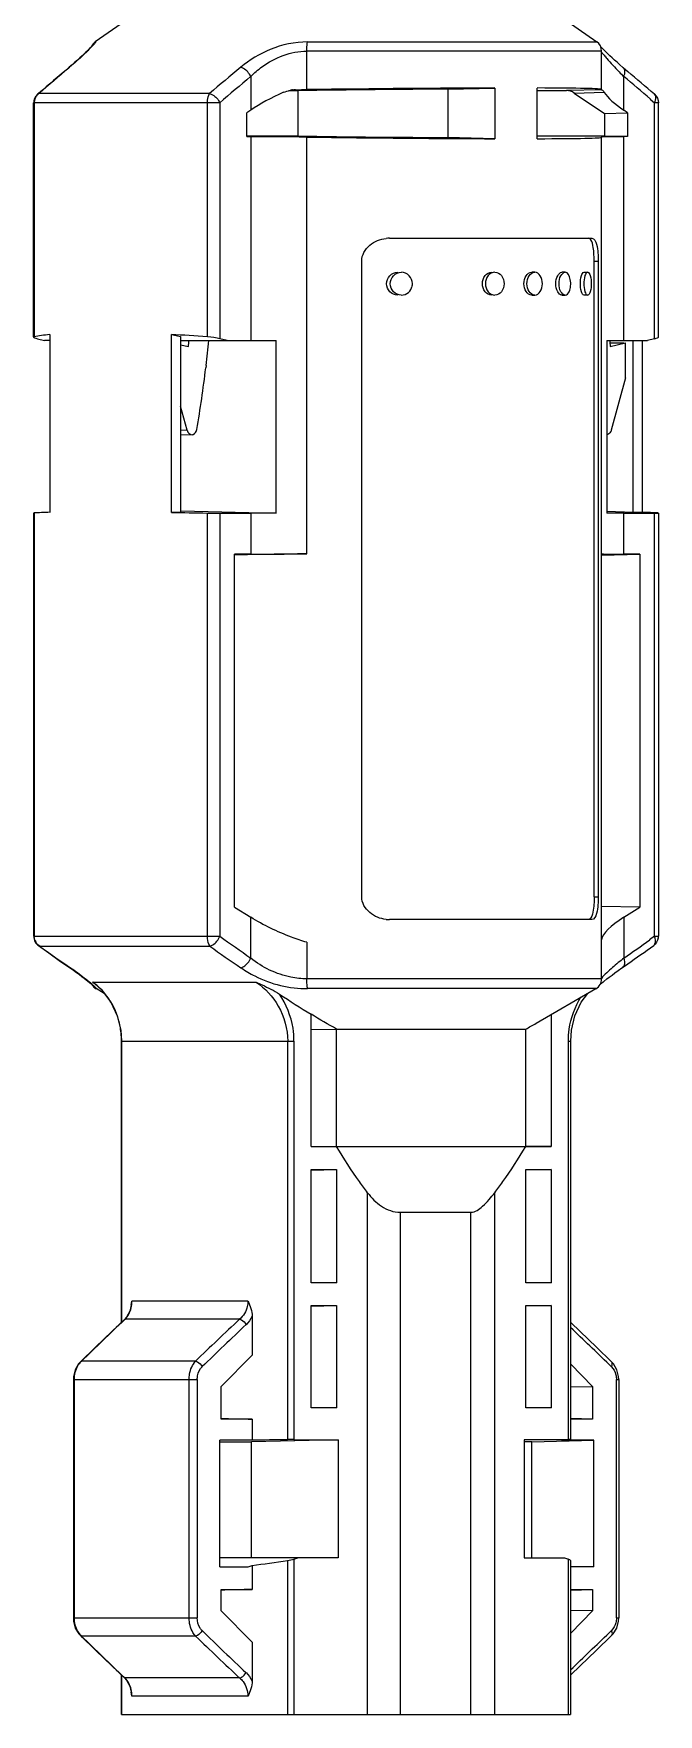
# Model space of a CAD drawing. Header units: millimetres. Extents: x 10297564 to 11610295, y -9287743 to -8409454.
# Drawn here: x 10536814 to 10537366, y -9104720 to -9103235 of the extents above; entities that cross this region are included whole.
import ezdxf

# ---------------------------------------------------------------- set-up
doc = ezdxf.new("R2010")
doc.units = ezdxf.units.MM
doc.header["$LTSCALE"] = 100
doc.layers.add('-0', color=7, linetype='Continuous')

# ---------------------------------------------------------------- blocks, each defined once
blk = doc.blocks.new('인버터 외형도')
at = {"layer": '-0', "linetype": 'Continuous'}
for p, q in [((126071.2, 33751.1), (126128.2, 33711.2)), ((125813.1, 33723.2), (125796, 33711.2)), ((125794.3, 33708.9), (125793.6, 33708.2)), ((125796, 33711.2), (125796.2, 33711.2)), ((126131.4, 33705.1), (125936.1, 33705.1)), ((125936.1, 33679.6), (125936.1, 33705.1)), ((125936.6, 33711.2), (126128.2, 33711.2)), ((126131.4, 33679.7), (126131.4, 33705.1)), ((126134.4, 33704.3), (126132.5, 33706.3)), ((125778.7, 33694.4), (125778.3, 33694)), ((125778.3, 33694), (125779, 33694.4)), ((125778.4, 33693.9), (125779, 33694.4)), ((126145.9, 33694), (126148.8, 33691.5)), ((125899, 33688.3), (125899, 33665.9)), ((126146.1, 33665.9), (126146.1, 33688.3)), ((125878.5, 33670.8), (125755.2, 33670.8)), ((125755.2, 33515.7), (125755.2, 33670.8)), ((125755.6, 33670.8), (125755.6, 33515.7)), ((125758.5, 33677.1), (125757.8, 33676.5)), ((125757.8, 33676.5), (125758.7, 33677)), ((125871.7, 33677), (125758.7, 33677)), ((125870.3, 33515.7), (125870.3, 33670.8)), ((125878.5, 33670.8), (125878.5, 33514.5)), ((125924.1, 33678.9), (125930.1, 33678.9)), ((125928.5, 33679.5), (125928.9, 33679.5)), ((125928.5, 33679.5), (125928.9, 33679.5)), ((125930.1, 33678.9), (125930.1, 33648.8)), ((126029.6, 33679.8), (126060.7, 33680.6)), ((126029.6, 33679.8), (126029.6, 33647.8)), ((126060.7, 33680.6), (126060.7, 33647)), ((126088.7, 33647), (126088.7, 33680.6)), ((126088.7, 33678.9), (126108.2, 33678.9)), ((126131.4, 33679.5), (126108.2, 33678.9)), ((126113.2, 33677.3), (126133.1, 33677.8)), ((126113.2, 33677.3), (126133.2, 33663.8)), ((126131.2, 33679.6), (126131.1, 33679.5)), ((126131.4, 33679.7), (126131.2, 33679.6)), ((126163.6, 33673.3), (126166.5, 33670.8)), ((126169, 33670.8), (126166.5, 33670.8)), ((126166.5, 33514.5), (126166.5, 33670.8)), ((126169, 33515.4), (126169, 33670.8)), ((125899, 33665.9), (125896.4, 33664.2)), ((125896.4, 33648.4), (125896.4, 33664.2)), ((126133.2, 33663.8), (126148.6, 33664.2)), ((126133.2, 33663.8), (126133.2, 33648.8)), ((126148.6, 33664.2), (126146.1, 33665.9)), ((126148.6, 33664.2), (126148.6, 33648.4)), ((125930.1, 33648.8), (125896.4, 33648.8)), ((125896.4, 33648.4), (125899, 33648.4)), ((125899, 33648.4), (125899, 33513.3)), ((126133.2, 33648.8), (126088.7, 33648.8)), ((126148.6, 33648.4), (126133.2, 33648.8)), ((126148.6, 33648.4), (126146.1, 33648.4)), ((126146.1, 33513.3), (126146.1, 33648.4)), ((125936.1, 33372), (125936.1, 33648.1)), ((126060.7, 33647), (126029.6, 33647.8)), ((126131.2, 33648.1), (126131.4, 33648)), ((126131.2, 33648.1), (126131.2, 33648.1)), ((126131.4, 33090.3), (126131.4, 33648)), ((125990.8, 33581.1), (126125, 33581.1)), ((125972.5, 33144.6), (125972.5, 33566)), ((126126.5, 33566), (126129.1, 33566)), ((126126.5, 33144.6), (126126.5, 33566)), ((126129.1, 33566), (126129.1, 33144.6)), ((126087.2, 33558.5), (126085.1, 33558.5)), ((126107.2, 33558.5), (126105.1, 33558.5)), ((126119.9, 33558.5), (126122.2, 33558.5)), ((126085.1, 33543.4), (126087.2, 33543.4)), ((126105.1, 33543.4), (126107.2, 33543.4)), ((126122.2, 33543.4), (126119.9, 33543.4)), ((125755.6, 33515.7), (125755.2, 33515.4)), ((125766, 33517.3), (125766, 33399.4)), ((125846.5, 33517.3), (125852.5, 33515.9)), ((125846.5, 33399.4), (125846.5, 33517.3)), ((125852.5, 33515.9), (125852.5, 33399.4)), ((125757.7, 33514.5), (125762.5, 33513.3)), ((125766, 33513.3), (125762.5, 33513.3)), ((125852.5, 33513.3), (125915.8, 33513.3)), ((125852.5, 33510.5), (125857.7, 33509.3)), ((125883.3, 33513.3), (125878.5, 33514.5)), ((125915.8, 33398.8), (125915.8, 33513.3)), ((126134.8, 33513.3), (126161.8, 33513.3)), ((126134.8, 33513.3), (126134.8, 33398.8)), ((126136.7, 33511.7), (126146.1, 33511.7)), ((126137, 33509.3), (126147.2, 33511.7)), ((126147.2, 33488.5), (126147.2, 33511.7)), ((126152.2, 33399.4), (126152.2, 33513.3)), ((126158.3, 33513.3), (126158.3, 33399.4)), ((126166.5, 33514.5), (126161.8, 33513.3)), ((125869.4, 33496.7), (125869.2, 33495.2)), ((126147.2, 33488.5), (126137.8, 33453.9)), ((125856.9, 33453.9), (125852.5, 33469.9)), ((125856.9, 33453.9), (125852.5, 33453.7)), ((125860.1, 33450.9), (125852.5, 33450.5)), ((125755.6, 33399), (125755.2, 33398.9)), ((125755.2, 33398.9), (125755.2, 33118.5)), ((125755.6, 33399), (125755.6, 33118.5)), ((125852.5, 33399.4), (125846.5, 33399.4)), ((125852.6, 33400.4), (125915.8, 33398.8)), ((125870.3, 33118.5), (125870.3, 33399)), ((125878.5, 33398.9), (125899, 33398.9)), ((125878.5, 33398.9), (125878.5, 33118.5)), ((125899, 33398.9), (125899, 33371.7)), ((126152.2, 33399.4), (126134.8, 33399.9)), ((126146.1, 33398.9), (126166.5, 33398.9)), ((126146.1, 33371.7), (126146.1, 33398.9)), ((126158.3, 33399.4), (126152.2, 33399.4)), ((126166.5, 33118.5), (126166.5, 33398.9)), ((126169, 33398.9), (126168.6, 33399)), ((126169, 33398.9), (126169, 33118.5)), ((125899, 33371.7), (125888.3, 33371.7)), ((125888.3, 33137.8), (125888.3, 33371.7)), ((126131.4, 33371), (126156.7, 33371.7)), ((126156.7, 33371.7), (126146.1, 33371.7)), ((126156.7, 33371.7), (126156.7, 33137.8)), ((125888.3, 33137.8), (125899, 33131.1)), ((126126.5, 33144.6), (126129.1, 33144.6)), ((126156.7, 33137.8), (126131.4, 33138.2)), ((126146.1, 33131.1), (126156.7, 33137.8)), ((125899, 33104.1), (125899, 33131.1)), ((126125, 33129.6), (125990.8, 33129.6)), ((126146.1, 33131.1), (126146.1, 33104.1)), ((125755.2, 33118.5), (125878.5, 33118.5)), ((125936.1, 33114.5), (125936.1, 33090.3)), ((126166.5, 33118.5), (126163.2, 33116.2)), ((126166.5, 33118.5), (126169, 33118.5)), ((125758.4, 33112.4), (125759.2, 33112)), ((125759.2, 33112), (125871.9, 33112)), ((125779.5, 33097.6), (125778.9, 33098)), ((125778.9, 33097.9), (125779.5, 33097.6)), ((125778.9, 33097.9), (125779.5, 33097.5)), ((125779.5, 33097.5), (125781.6, 33096)), ((126145.3, 33097.9), (126148.7, 33100.3)), ((125793.8, 33086.6), (125794, 33086.4)), ((125794, 33086.4), (125794.6, 33085.8)), ((125794.3, 33088.1), (125902.5, 33088.1)), ((125795.7, 33087), (125794.3, 33088.1)), ((125794.6, 33085.8), (125794.7, 33085.8)), ((125795.8, 33087), (125800.1, 33083)), ((125796.8, 33083.8), (125796.6, 33083.8)), ((125801.9, 33080.7), (125796.6, 33083.8)), ((126131.4, 33090.3), (125936.1, 33090.3)), ((126127.6, 33083.8), (125936.7, 33083.8)), ((126088.1, 33060.9), (126127.6, 33083.8)), ((126117.9, 33074.9), (126122.3, 33080.7)), ((126132.8, 33088.6), (126134.9, 33090.3)), ((125939.1, 32979.1), (125939.1, 33066.8)), ((126097.9, 33066.8), (126097.9, 32979.1)), ((125813.4, 33049), (125927.6, 33049)), ((125813.4, 32862.6), (125813.4, 33049)), ((125813.4, 33049), (125813.4, 32862.7)), ((125923.5, 32784.9), (125923.5, 33049)), ((125927.6, 33049), (125927.6, 32784.9)), ((125939.1, 33056.7), (125955.9, 33057)), ((125955.9, 33057), (126081.1, 33057)), ((125955.9, 32979.1), (125955.9, 33057)), ((126081.1, 32979.1), (126081.1, 33057)), ((126109.4, 33049), (126110.9, 33049)), ((126109.4, 32784.9), (126109.4, 33049)), ((126110.9, 32784.9), (126110.9, 33049)), ((125939.1, 32979.5), (125955.9, 32979.1)), ((125939.1, 32979.1), (126097.9, 32979.1)), ((126097.9, 32979.1), (126081.1, 32979.5)), ((125939.1, 32963.6), (125955.9, 32964)), ((125939.1, 32964), (125955.9, 32964)), ((125939.1, 32888.8), (125939.1, 32964)), ((125955.9, 32964), (125955.9, 32888.8)), ((126097.9, 32964), (126081.1, 32963.6)), ((126081.1, 32964), (126097.9, 32964)), ((126081.1, 32888.8), (126081.1, 32964)), ((126097.9, 32964), (126097.9, 32888.8)), ((125976.4, 32602.9), (125976.4, 32948.6)), ((126060.6, 32602.9), (126060.6, 32948.6)), ((125998, 32935.6), (126044.8, 32935.6)), ((125998, 32935.6), (125998, 32602.9)), ((126044.8, 32602.9), (126044.8, 32935.6)), ((125939.1, 32889.2), (125955.9, 32888.8)), ((125955.9, 32888.8), (125939.1, 32888.8)), ((126081.1, 32889.2), (126097.9, 32888.8)), ((126097.9, 32888.8), (126081.1, 32888.8)), ((125819.9, 32874), (125820.3, 32876.7)), ((125897.1, 32876.7), (125820.3, 32876.7)), ((125939.1, 32873.3), (125955.9, 32873.8)), ((125939.1, 32873.8), (125955.9, 32873.8)), ((125939.1, 32806), (125939.1, 32873.8)), ((125955.9, 32873.8), (125955.9, 32806)), ((126097.9, 32873.8), (126081.1, 32873.3)), ((126081.1, 32873.8), (126097.9, 32873.8)), ((126081.1, 32806), (126081.1, 32873.8)), ((126097.9, 32873.8), (126097.9, 32806)), ((125816.7, 32866.1), (125815.2, 32864.4)), ((125815.2, 32864.4), (125815.8, 32864.7)), ((125815.3, 32864.3), (125815.8, 32864.7)), ((125891.6, 32864.7), (125815.8, 32864.7)), ((125899.9, 32866.7), (125899.9, 32841)), ((125786.2, 32836.5), (125785, 32835.2)), ((125796.2, 32846.3), (125786.2, 32836.5)), ((125786.2, 32836.5), (125786.9, 32836.9)), ((125862.4, 32836.9), (125786.9, 32836.9)), ((125899.9, 32841), (125879.4, 32820.2)), ((126139.3, 32835.2), (126138, 32836.5)), ((126141.5, 32831.3), (126139.3, 32835.2)), ((125781.6, 32826.8), (125781.5, 32824.9)), ((125781.5, 32824.9), (125863.6, 32824.9)), ((125781.5, 32824.9), (125781.5, 32666.8)), ((125782, 32824.9), (125782, 32666.8)), ((125858.2, 32666.8), (125858.2, 32824.9)), ((125863.6, 32824.9), (125863.6, 32666.8)), ((126125.4, 32820.2), (126110.9, 32835)), ((126136.4, 32834.8), (126137.9, 32833.3)), ((126141.2, 32824.9), (126142.7, 32824.9)), ((126141.2, 32666.8), (126141.2, 32824.9)), ((126142.6, 32826.8), (126141.5, 32831.3)), ((126142.7, 32824.9), (126142.6, 32826.8)), ((126142.7, 32824.9), (126142.7, 32666.8)), ((125879.4, 32798.5), (125879.4, 32820.2)), ((126110.9, 32820), (126125.4, 32820.2)), ((126125.4, 32820.2), (126125.4, 32798.5)), ((125939.1, 32806.5), (125955.9, 32806)), ((125955.9, 32806), (125939.1, 32806)), ((126081.1, 32806.5), (126097.9, 32806)), ((126097.9, 32806), (126081.1, 32806)), ((125899.9, 32798.5), (125879.4, 32798.5)), ((125899.9, 32798.5), (125899.9, 32784.5)), ((126125.4, 32798.5), (126110.9, 32798.9)), ((126125.4, 32798.5), (126110.9, 32798.5)), ((125899.9, 32784.5), (125878.6, 32784.5)), ((125878.6, 32700.7), (125878.6, 32784.5)), ((125878.6, 32783.5), (125899.5, 32783.5)), ((125957, 32784.9), (125899.5, 32783.5)), ((125899.5, 32706.7), (125899.5, 32783.5)), ((125927.6, 32784.9), (125957, 32784.9)), ((125957, 32784.9), (125957, 32706.7)), ((126109.4, 32784.9), (126080, 32784.9)), ((126080, 32784.9), (126080, 32706.7)), ((126085.1, 32783.5), (126080, 32783.5)), ((126085.1, 32783.5), (126126.2, 32784.5)), ((126085.1, 32706.7), (126085.1, 32783.5)), ((126126.2, 32784.5), (126104.9, 32784.5)), ((126110.8, 32784.9), (126110.8, 32784.9)), ((126126.2, 32700.7), (126126.2, 32784.5)), ((125957, 32706.7), (125878.6, 32706.7)), ((125897.3, 32700.7), (125899.9, 32701.6)), ((125899.9, 32701.6), (125899.9, 32685.6)), ((125923.5, 32602.9), (125923.5, 32704.8)), ((125927.6, 32705.8), (125930.2, 32706.7)), ((125927.6, 32705.8), (125927.6, 32602.9)), ((126080, 32706.7), (126106.9, 32706.7)), ((126106.9, 32706.7), (126109.4, 32705.8)), ((126109.4, 32602.9), (126109.4, 32705.8)), ((126110.9, 32602.9), (126110.9, 32704.9)), ((125878.6, 32700.7), (125897.3, 32700.7)), ((126126.2, 32700.7), (126110.9, 32700.7)), ((125879.4, 32685.6), (125899.9, 32685.6)), ((125879.4, 32671.5), (125879.4, 32685.6)), ((126110.9, 32685.3), (126125.4, 32685.6)), ((126110.9, 32685.6), (126125.4, 32685.6)), ((126125.4, 32685.6), (126125.4, 32671.5)), ((125879.4, 32671.5), (125899.9, 32650.7)), ((126125.4, 32671.5), (126110.9, 32671.7)), ((126110.9, 32656.7), (126125.4, 32671.5)), ((125781.5, 32666.8), (125863.6, 32666.8)), ((125781.5, 32666.8), (125781.7, 32664.6)), ((126137.9, 32658.4), (126136.4, 32656.9)), ((126139.1, 32656.3), (126141.4, 32660.1)), ((126141.2, 32666.8), (126142.7, 32666.8)), ((126141.4, 32660.1), (126142.5, 32664.6)), ((126142.5, 32664.6), (126142.7, 32666.8)), ((125785.1, 32656.3), (125786.2, 32655.2)), ((125786.9, 32654.8), (125786.2, 32655.2)), ((125862.4, 32654.8), (125786.9, 32654.8)), ((125899.9, 32650.7), (125899.9, 32625)), ((126138, 32655.2), (126139.1, 32656.3)), ((125807.1, 32635), (125815.2, 32627.3)), ((125813.4, 32602.9), (125813.4, 32629.1)), ((125813.4, 32629), (125813.4, 32602.9)), ((125815.2, 32627.3), (125815.8, 32627)), ((125815.2, 32627.3), (125816.8, 32625.5)), ((125815.8, 32627), (125815.3, 32627.4)), ((125891.6, 32627), (125815.8, 32627)), ((125820.3, 32614.9), (125819.9, 32617.7)), ((125897.1, 32614.9), (125820.3, 32614.9)), ((125813.4, 32602.9), (126110.8, 32602.9))]:
    blk.add_line(p, q, dxfattribs=at)
for points in [[(125793.6, 33708.2), (125793.2, 33707.8), (125792.5, 33707.1), (125791.7, 33706.3), (125790.8, 33705.3), (125789.8, 33704.3), (125788.6, 33703.2), (125787.3, 33701.9), (125785.8, 33700.6), (125784.3, 33699.2), (125782.5, 33697.7)], [(126132.5, 33706.3), (126131.7, 33707.1), (126131, 33707.8), (126130.6, 33708.2)], [(126145.9, 33694), (126145.5, 33694.3), (126143.5, 33696.1), (126141.7, 33697.7), (126140, 33699.2), (126138.4, 33700.6), (126136.9, 33701.9), (126135.6, 33703.2), (126134.4, 33704.3)], [(125782.5, 33697.7), (125780.7, 33696.1), (125778.7, 33694.4)], [(125758.4, 33112.4), (125765.2, 33107.6), (125773.1, 33101.9), (125778.9, 33097.9)], [(125781.6, 33096), (125783.6, 33094.6), (125785.5, 33093.2), (125787.1, 33091.9), (125788.7, 33090.8), (125790, 33089.7), (125791.2, 33088.8), (125792.2, 33087.9), (125793.1, 33087.2), (125793.8, 33086.6)], [(126134.9, 33090.3), (126136.5, 33091.5), (126138.3, 33092.8), (126140.2, 33094.3), (126142.4, 33095.8), (126144.7, 33097.5), (126145.3, 33097.9)], [(125800.1, 33083), (125806.3, 33074.9), (125810.5, 33065.8), (125812.9, 33056.2), (125813.4, 33049)], [(126130.6, 33086.8), (126131.4, 33087.4), (126132.4, 33088.3), (126132.8, 33088.6)], [(126110.9, 33049), (126111.4, 33056.2), (126113.7, 33065.8), (126117.9, 33074.9)], [(125819.9, 32874), (125818.9, 32870), (125816.7, 32866.1)], [(125815.2, 32864.4), (125807, 32856.5), (125796.2, 32846.3)], [(126138, 32836.5), (126128, 32846.3), (126117.2, 32856.5), (126110.9, 32862.6)], [(125785, 32835.2), (125782.7, 32831.3), (125781.6, 32826.8)], [(125781.7, 32664.6), (125782.8, 32660.1), (125785.1, 32656.3)], [(125786.2, 32655.2), (125796.4, 32645.3), (125807.1, 32635)], [(126110.9, 32629.1), (126117.1, 32635), (126127.8, 32645.3), (126138, 32655.2)], [(125816.8, 32625.5), (125818.9, 32621.5), (125819.9, 32617.7)]]:
    blk.add_lwpolyline(points, dxfattribs=at)
for centre, radius, start, end in [((125693.3, 33805), 139.6, 314.3854, 314.9875), ((125800.3, 33705.1), 7.52, 125, 155.1938), ((125800.6, 33705), 7.57, 143.379, 150.2019), ((126123.9, 33705.1), 7.52, 0, 55), ((127094.7, 32134.8), 2040.6, 130.1736, 130.9044), ((127091.3, 32146), 2029.7, 130.3039, 131.0386), ((127096.2, 32250.4), 1880, 129.8172, 130.6419), ((127203.7, 32142.8), 2022.6, 130.1728, 130.9343), ((126331.8, 33877), 264.8, 224.521, 225.4645), ((124835.9, 32136.4), 2031, 49.1746, 49.8258), ((124825.8, 32130.6), 2046.2, 49.0686, 49.7161), ((125763.6, 33670.8), 8.01, 162.7515, 179.913), ((125762.7, 33670.8), 7.51, 145.8311, 154.6459), ((125762.8, 33670.8), 7.56, 137.9401, 145.8028), ((125762.7, 33670.8), 7.52, 130.9527, 137.9597), ((125928.9, 33657.8), 21.6, 97.729, 100.1456), ((125929, 33656.8), 22.7, 95.9316, 97.7329), ((125929.2, 33655), 24.4, 91.4861, 95.8976), ((125990.8, 33560.4), 20.7, 90.0178, 96.0543), ((125998.4, 33551), 7.67, 348.4137, 359.9605), ((125460.6, 33558.1), 400.1, 352.9915, 353.5765), ((124880.5, 33617.5), 996.3, 353.0369, 353.9964), ((126534.4, 33558.1), 400.3, 186.4239, 187.0086), ((124889.5, 33616.3), 987.2, 350.5595, 352.9518), ((125990.8, 33150.3), 20.7, 263.9944, 269.9844), ((125762.8, 33118.5), 7.54, 179.9857, 210.1294), ((125763.4, 33118.5), 7.78, 198.2009, 208.3383), ((127025.9, 34722.9), 1972.4, 234.4317, 235.1577), ((125009.9, 34736.2), 1988.7, 304.8449, 305.4473), ((126161.5, 33118.5), 7.54, 350.9527, 0.0141), ((126913.7, 34721.4), 1980.7, 234.3454, 235.0453), ((126938.4, 34616.7), 1844.4, 234.6724, 235.4541), ((126296.5, 32918.7), 238.7, 129.0518, 130.1969), ((125010.1, 34728.8), 1987.1, 304.9619, 305.566), ((125706.3, 32983.1), 135.7, 50.9969, 51.2894), ((125800.3, 33090.3), 7.52, 211.9423, 240.002), ((125772.1, 33056.5), 38.6, 52.3086, 54.9206), ((125800.6, 33090.4), 7.67, 215.8039, 220.1457), ((125770.5, 33054.5), 41.2, 43.2901, 52.2515), ((126123.9, 33090.3), 7.52, 299.998, 0), ((125762.9, 33049.3), 50.5, 18.0457, 19.3903), ((125762.2, 33049.1), 51.2, 8.7078, 18.0305), ((125900.9, 33384.8), 374.1, 298.7983, 300.0164), ((125761.8, 33049), 51.6, 3.0336, 8.7108), ((125763, 33049.1), 50.4, 359.9414, 3.0349), ((125800.7, 32876.7), 19.6, 347.0021, 0.0446), ((128071, 30490.1), 3274.9, 133.5338, 134.2253), ((127843.5, 30787.4), 2850.5, 133.2165, 134.0271), ((128046.3, 30589.3), 3128.2, 133.4275, 134.164), ((123948.3, 30579), 3142.6, 45.8725, 46.5171), ((125795.8, 32827.3), 13.1, 132.8914, 135.8956), ((128046.2, 34902.3), 3128.1, 225.8361, 226.5725), ((125795.8, 32664.4), 13.1, 224.1092, 227.1119), ((128048.1, 34977.8), 3241.9, 225.7711, 226.4696), ((127851.3, 34712.4), 2861.7, 225.9744, 226.7819), ((123948.3, 34912.7), 3142.6, 313.4829, 314.1275), ((125800.7, 32615), 19.6, 359.9553, 13.0048)]:
    blk.add_arc(centre, radius, start, end, dxfattribs=at)
for centre, major_axis, ratio, start_param, end_param in [((125929.2, 33667.1), (44.9, 19.1), 0.270365, 1.644981, 2.189344), ((125929.2, 33680.1), (45.1, 0.5), 0.01297, -1.576436, -1.416778), ((125962.1, 33677.7), (124.2, 1.5), 0.01297, 0.996205, 1.831472), ((125962.1, 33677.7), (169.3, 2), 0.01297, 0.948948, 1.724815), ((125962.1, 33677.7), (169.3, 2), 0.01297, -0.000152, 0.726266), ((126108.2, 33663.8), (0, 15.1), 0.743145, -0.463211, 0.000376), ((126176.3, 33680.1), (45.1, 0.5), 0.01297, -3.042097, -3.031536), ((126176.3, 33667.1), (44.8, -17.8), 0.310322, -2.725388, -2.181025), ((125929.2, 33647.6), (45.1, -0.5), 0.01297, 1.416778, 2.303986), ((125962.1, 33650), (124.2, -1.5), 0.01297, -1.831472, -0.996205), ((126176.3, 33647.6), (45.1, -0.5), 0.01297, 8.587171, 9.42493), ((125962.1, 33650), (169.3, -2), 0.01297, -1.724815, -0.948948), ((125962.1, 33650), (169.3, -2), 0.01297, -0.726266, 0.000152), ((125762.7, 33514.5), (7.52, -1), 0.115967, 3.156999, 3.994756), ((125962.1, 33480.3), (218.2, -29), 0.115967, 2.703446, 2.827696), ((125962.1, 33480.3), (218.2, -29), 0.115967, 2.020223, 2.144473), ((125873.5, 33514.5), (7.52, -1), 0.115967, 0.853164, 2.020223), ((126161.5, 33514.5), (7.52, 1), 0.115967, -0.853164, -0.015407), ((125962.1, 33400.5), (218.2, 2.5), 0.01297, 2.687889, 2.812139), ((125962.1, 33400.5), (218.2, -2.5), 0.01297, -2.128916, -2.004666), ((125873.5, 33399), (7.52, -0.09), 0.01297, -2.004666, -0.837607), ((125929.2, 33398.1), (45.1, -0.5), 0.01297, 1.871369, 2.303986), ((126176.3, 33398.1), (45.1, -0.5), 0.01297, 2.303986, 2.736603), ((125962.1, 33400.5), (218.2, -2.5), 0.01297, 0.329453, 0.453703), ((126161.5, 33399), (7.52, -0.09), 0.01297, -0.837607, 0.000151), ((125962.1, 33370.1), (169.3, 2), 0.01297, 1.724815, 2.022101), ((125929.2, 33372.5), (45.1, 0.5), 0.01297, -2.303986, -1.416778), ((126176.3, 33372.5), (45.1, 0.5), 0.01297, -3.074724, -2.303986), ((126176.3, 33130.2), (44.9, 16.5), 0.290595, 2.197128, 2.964601), ((125962.1, 32799.6), (150.5, -1.8), 0.01297, -2.153603, -1.996886), ((125962.1, 32783.5), (150.5, 1.8), 0.01297, 1.830353, 1.996886), ((125924.6, 32784.9), (4.51, 0.05), 0.01297, 0.837607, 1.830353), ((125962.1, 32783.5), (150.5, 1.8), 0.01297, -0.321673, -0.15514), ((126106.3, 32784.9), (4.51, 0.05), 0.01297, -0.000151, 0.837607), ((125962.1, 32738.6), (150.4, 30.9), 0.172246, -2.032414, -1.865881), ((125924.6, 32705.8), (4.51, 0.93), 0.172246, -1.865881, -0.873135), ((126106.3, 32705.8), (4.51, -0.93), 0.172246, 0.035376, 0.873135), ((125962.1, 32684.6), (150.5, 1.8), 0.01297, 1.996886, 2.153603)]:
    blk.add_ellipse(centre, major_axis=major_axis, ratio=ratio, start_param=start_param, end_param=end_param, dxfattribs=at)
for points, knots in [([(125791, 33705.2), (125790.1, 33704.4), (125786.3, 33700.7), (125782.2, 33697.2), (125779, 33694.4)], [0, 0, 0, 0, 0.212642, 1, 1, 1, 1]), ([(125796.2, 33711.2), (125796.3, 33711.2), (125795.9, 33710.4), (125794.8, 33709.3), (125793.2, 33707.4), (125792, 33706.3)], [0, 0, 0, 0, 0.052363, 0.238674, 1, 1, 1, 1]), ([(125936.6, 33711.2), (125928.2, 33711.2), (125912.1, 33707.8), (125898.3, 33699.2), (125892.4, 33694.4)], [0, 0, 0, 0, 0.5235, 1, 1, 1, 1]), ([(125899, 33688.3), (125901.3, 33690.6), (125911.7, 33699.5), (125925.6, 33705.1), (125936.1, 33705.1)], [0, 0, 0, 0, 0.237832, 1, 1, 1, 1]), ([(125936.1, 33705.1), (125936.1, 33705.6), (125936.2, 33707.7), (125936.3, 33709.8), (125936.6, 33711.2)], [0, 0, 0, 0, 0.276224, 1, 1, 1, 1]), ([(126131.4, 33704.4), (126131.5, 33704.3), (126132, 33703.6), (126132.5, 33702.9), (126133, 33702.4)], [0, 0, 0, 0, 0.182806, 1, 1, 1, 1]), ([(125899, 33688.3), (125898, 33690.4), (125895.8, 33692.9), (125893, 33694.3), (125892.4, 33694.4)], [0, 0, 0, 0, 0.780104, 1, 1, 1, 1]), ([(126133, 33702.4), (126133.6, 33701.6), (126136.8, 33697.8), (126140.2, 33694.2), (126143, 33691.4)], [0, 0, 0, 0, 0.189697, 1, 1, 1, 1]), ([(126146.1, 33688.3), (126146.3, 33688.8), (126147, 33690.6), (126147, 33693.1), (126145.9, 33694)], [0, 0, 0, 0, 0.304166, 1, 1, 1, 1]), ([(125870.3, 33670.8), (125870.3, 33671.4), (125870.5, 33673.5), (125870.9, 33675.7), (125871.7, 33677)], [0, 0, 0, 0, 0.282248, 1, 1, 1, 1]), ([(125871.7, 33677), (125872.4, 33676.8), (125875.3, 33675.5), (125877.5, 33673), (125878.5, 33670.8)], [0, 0, 0, 0, 0.224942, 1, 1, 1, 1]), ([(126131.4, 33679.5), (126131.5, 33679.5), (126131.9, 33679.3), (126132.2, 33679), (126132.4, 33678.7)], [0, 0, 0, 0, 0.150118, 1, 1, 1, 1]), ([(126166.5, 33670.8), (126166.8, 33671.4), (126167.5, 33673.1), (126167.4, 33675.6), (126166.4, 33676.5)], [0, 0, 0, 0, 0.316344, 1, 1, 1, 1]), ([(125972.5, 33566), (125972.5, 33569.9), (125977, 33577.7), (125984.8, 33580.5), (125988.7, 33580.9)], [0, 0, 0, 0, 0.497288, 1, 1, 1, 1]), ([(126126.5, 33566), (126126.5, 33569), (126126.2, 33573.7), (126125.2, 33578.7), (126124.2, 33580.1)], [0, 0, 0, 0, 0.626461, 1, 1, 1, 1]), ([(126125, 33581.1), (126126.7, 33581.1), (126129.2, 33574.2), (126129.1, 33569.7), (126129.1, 33566)], [0, 0, 0, 0, 0.305985, 1, 1, 1, 1]), ([(125996.4, 33543.4), (125994.5, 33543.4), (125990.6, 33545.1), (125988.2, 33551), (125990.6, 33556.8), (125994.5, 33558.5), (125996.4, 33558.5)], [0, 0, 0, 0, 0.248368, 0.499996, 0.751627, 1, 1, 1, 1]), ([(125998.7, 33543.4), (125996.9, 33543.4), (125992.9, 33545.1), (125990.6, 33551), (125992.9, 33556.8), (125996.9, 33558.5), (125998.8, 33558.5)], [0, 0, 0, 0, 0.247967, 0.499812, 0.751801, 1, 1, 1, 1]), ([(125998.7, 33543.4), (126000.4, 33543.4), (126003.8, 33544.7), (126005.6, 33547.8), (126005.9, 33549.4)], [0, 0, 0, 0, 0.496088, 1, 1, 1, 1]), ([(126006.1, 33551), (126006.1, 33552.9), (126004.6, 33556.8), (126000.6, 33558.5), (125998.8, 33558.5)], [0, 0, 0, 0, 0.504749, 1, 1, 1, 1]), ([(126058.7, 33543.4), (126057, 33543.4), (126053.5, 33545.4), (126051.8, 33551), (126053.5, 33556.5), (126057, 33558.5), (126058.7, 33558.5)], [0, 0, 0, 0, 0.232746, 0.499972, 0.767201, 1, 1, 1, 1]), ([(126060.7, 33558.5), (126059.1, 33558.5), (126055.5, 33556.5), (126053.9, 33551), (126055.5, 33545.4), (126059.1, 33543.4), (126060.7, 33543.4)], [0, 0, 0, 0, 0.232601, 0.499976, 0.76734, 1, 1, 1, 1]), ([(126060.7, 33558.5), (126062.3, 33558.5), (126065.8, 33556.5), (126067.3, 33551), (126065.8, 33545.4), (126062.3, 33543.4), (126060.7, 33543.4)], [0, 0, 0, 0, 0.231123, 0.499901, 0.768786, 1, 1, 1, 1]), ([(126085.1, 33543.4), (126082.1, 33543.4), (126077.8, 33551), (126082.1, 33558.5), (126085.1, 33558.5)], [0, 0, 0, 0, 0.499966, 1, 1, 1, 1]), ([(126087.2, 33543.4), (126084.1, 33543.4), (126079.8, 33551), (126084.1, 33558.5), (126087.2, 33558.5)], [0, 0, 0, 0, 0.499873, 1, 1, 1, 1]), ([(126087.2, 33543.4), (126090.2, 33543.4), (126094.1, 33551), (126090.2, 33558.5), (126087.2, 33558.5)], [0, 0, 0, 0, 0.499972, 1, 1, 1, 1]), ([(126105.1, 33543.4), (126103.9, 33543.4), (126101.5, 33546.2), (126100.9, 33551), (126101.5, 33555.7), (126103.9, 33558.5), (126105.1, 33558.5)], [0, 0, 0, 0, 0.197043, 0.499833, 0.802821, 1, 1, 1, 1]), ([(126107.2, 33543.4), (126106, 33543.4), (126103.6, 33546.2), (126103, 33551), (126103.6, 33555.7), (126106, 33558.5), (126107.2, 33558.5)], [0, 0, 0, 0, 0.197673, 0.499776, 0.802163, 1, 1, 1, 1]), ([(126107.2, 33543.4), (126108.4, 33543.4), (126110.4, 33545.8), (126111, 33549.6), (126111, 33554.1), (126109.2, 33558.5), (126107.2, 33558.5)], [0, 0, 0, 0, 0.196719, 0.423255, 0.670588, 1, 1, 1, 1]), ([(126119.9, 33543.4), (126118.9, 33543.4), (126117.5, 33546.8), (126117.2, 33551), (126117.5, 33555.2), (126118.9, 33558.5), (126119.9, 33558.5)], [0, 0, 0, 0, 0.171799, 0.500072, 0.828291, 1, 1, 1, 1]), ([(126122.2, 33558.5), (126121.2, 33558.5), (126119.8, 33555.2), (126119.5, 33551), (126119.8, 33546.7), (126121.2, 33543.4), (126122.2, 33543.4)], [0, 0, 0, 0, 0.17302, 0.499814, 0.826731, 1, 1, 1, 1]), ([(126122.2, 33558.5), (126123.1, 33558.5), (126124.4, 33555.1), (126124.5, 33551), (126124.4, 33546.8), (126123.1, 33543.4), (126122.2, 33543.4)], [0, 0, 0, 0, 0.169737, 0.499908, 0.830342, 1, 1, 1, 1]), ([(125856.9, 33453.9), (125857, 33453.4), (125857.5, 33452), (125859.1, 33450.9), (125860.1, 33450.9)], [0, 0, 0, 0, 0.290467, 1, 1, 1, 1]), ([(125860.1, 33450.9), (125861.3, 33451), (125862.8, 33452.4), (125863.2, 33454), (125863.3, 33454.4)], [0, 0, 0, 0, 0.709394, 1, 1, 1, 1]), ([(126137.8, 33453.9), (126137.7, 33453.5), (126137.2, 33452.1), (126135.8, 33451), (126134.8, 33450.9)], [0, 0, 0, 0, 0.287634, 1, 1, 1, 1]), ([(125988.7, 33129.7), (125984.8, 33130.1), (125977, 33133), (125972.5, 33140.7), (125972.5, 33144.6)], [0, 0, 0, 0, 0.502891, 1, 1, 1, 1]), ([(126126.5, 33144.6), (126126.5, 33141.2), (126126.2, 33136.5), (126124.9, 33130.7), (126123.4, 33129.8)], [0, 0, 0, 0, 0.661888, 1, 1, 1, 1]), ([(126129.1, 33144.6), (126129.1, 33140.9), (126129.2, 33136.4), (126126.7, 33129.6), (126125, 33129.6)], [0, 0, 0, 0, 0.694228, 1, 1, 1, 1]), ([(125936.1, 33114.5), (125932.7, 33115.5), (125919.9, 33120), (125907.4, 33125.8), (125899, 33131.1)], [0, 0, 0, 0, 0.265541, 1, 1, 1, 1]), ([(125757.1, 33113.9), (125757, 33114), (125756.8, 33114.3), (125756.6, 33114.6), (125756.6, 33114.8)], [0, 0, 0, 0, 0.498845, 1, 1, 1, 1]), ([(125871.9, 33112), (125871.7, 33112.4), (125870.6, 33114.4), (125870.3, 33116.7), (125870.3, 33118.5)], [0, 0, 0, 0, 0.201349, 1, 1, 1, 1]), ([(125871.9, 33112), (125872.6, 33112.2), (125875.5, 33113.5), (125877.6, 33116.2), (125878.5, 33118.5)], [0, 0, 0, 0, 0.221062, 1, 1, 1, 1]), ([(126165.9, 33112.4), (126166.2, 33112.7), (126167.6, 33114.4), (126167.1, 33116.9), (126166.5, 33118.5)], [0, 0, 0, 0, 0.205473, 1, 1, 1, 1]), ([(125892.6, 33097.6), (125893.2, 33097.8), (125896, 33099.1), (125898.1, 33101.8), (125899, 33104.1)], [0, 0, 0, 0, 0.215519, 1, 1, 1, 1]), ([(125936.1, 33090.3), (125932.6, 33090.3), (125919.2, 33091.7), (125906.6, 33097.9), (125899, 33104.1)], [0, 0, 0, 0, 0.262712, 1, 1, 1, 1]), ([(126145.4, 33097.9), (126145.7, 33098.2), (126147.2, 33099.9), (126146.7, 33102.5), (126146.1, 33104.1)], [0, 0, 0, 0, 0.205102, 1, 1, 1, 1]), ([(125791.2, 33089), (125790.4, 33089.6), (125786.6, 33092.6), (125782.6, 33095.4), (125779.5, 33097.6)], [0, 0, 0, 0, 0.212061, 1, 1, 1, 1]), ([(125892.6, 33097.6), (125895.5, 33095.6), (125908.8, 33087.7), (125924.7, 33083.6), (125936.7, 33083.8)], [0, 0, 0, 0, 0.227807, 1, 1, 1, 1]), ([(126142.4, 33101.1), (126139.8, 33098.9), (126136.1, 33095.4), (126132.2, 33092), (126131.3, 33090.6)], [0, 0, 0, 0, 0.662169, 1, 1, 1, 1]), ([(125794.5, 33086.2), (125794.3, 33086.3), (125793.4, 33087.2), (125792.5, 33087.9), (125791.7, 33088.5)], [0, 0, 0, 0, 0.218491, 1, 1, 1, 1]), ([(125796.8, 33083.8), (125797, 33083.7), (125795.5, 33085.4), (125795.2, 33085.6), (125794.5, 33086.2)], [0, 0, 0, 0, 0.212287, 1, 1, 1, 1]), ([(125810.5, 33066), (125810, 33067.7), (125807.5, 33073.7), (125803.8, 33079.3), (125800.5, 33082.7)], [0, 0, 0, 0, 0.263749, 1, 1, 1, 1]), ([(125902.5, 33088.1), (125908.6, 33084.2), (125919.3, 33072.5), (125923.4, 33057.1), (125923.5, 33049)], [0, 0, 0, 0, 0.473305, 1, 1, 1, 1]), ([(125902.5, 33088.1), (125903.8, 33087.5), (125909.1, 33085.1), (125914.4, 33082.6), (125918, 33080.2)], [0, 0, 0, 0, 0.260338, 1, 1, 1, 1]), ([(125927.6, 33049), (125927.7, 33051.9), (125926.8, 33062.9), (125922.5, 33073.5), (125918, 33080.2)], [0, 0, 0, 0, 0.261415, 1, 1, 1, 1]), ([(125936.7, 33083.8), (125936.6, 33084.2), (125936.2, 33086.3), (125936.1, 33088.5), (125936.1, 33090.3)], [0, 0, 0, 0, 0.189875, 1, 1, 1, 1]), ([(126109.4, 33049), (126109.3, 33051.7), (126110.1, 33061.9), (126113.7, 33071.9), (126117.7, 33078.3)], [0, 0, 0, 0, 0.260017, 1, 1, 1, 1]), ([(125976.4, 32948.6), (125974.5, 32951), (125967.3, 32960.9), (125960.7, 32971.2), (125955.9, 32979.1)], [0, 0, 0, 0, 0.24678, 1, 1, 1, 1]), ([(126060.6, 32948.6), (126062.5, 32951), (126069.7, 32960.9), (126076.3, 32971.2), (126081.1, 32979.1)], [0, 0, 0, 0, 0.246779, 1, 1, 1, 1]), ([(125976.4, 32948.6), (125979, 32945.2), (125984.9, 32938.8), (125993.6, 32935.6), (125998, 32935.6)], [0, 0, 0, 0, 0.497164, 1, 1, 1, 1]), ([(126044.8, 32935.6), (126047.7, 32935.6), (126053.9, 32940.3), (126058.2, 32945.4), (126060.6, 32948.6)], [0, 0, 0, 0, 0.421069, 1, 1, 1, 1]), ([(125897.1, 32876.7), (125897.1, 32875.5), (125896.7, 32871.1), (125894.2, 32866.8), (125891.6, 32864.7)], [0, 0, 0, 0, 0.265303, 1, 1, 1, 1]), ([(125891.6, 32864.7), (125892, 32864.6), (125893.8, 32863.9), (125895.2, 32862.4), (125895.9, 32861.1)], [0, 0, 0, 0, 0.221557, 1, 1, 1, 1]), ([(125858.2, 32824.9), (125858.2, 32826), (125858.6, 32830.3), (125860.3, 32834.6), (125862.4, 32836.9)], [0, 0, 0, 0, 0.269873, 1, 1, 1, 1]), ([(125862.4, 32836.9), (125862.9, 32836.8), (125864.7, 32836.1), (125866.1, 32834.6), (125866.9, 32833.3)], [0, 0, 0, 0, 0.222896, 1, 1, 1, 1]), ([(126137.9, 32833.3), (126138.1, 32833.6), (126138.5, 32834.6), (126138.6, 32836), (126138, 32836.5)], [0, 0, 0, 0, 0.318455, 1, 1, 1, 1]), ([(125863.6, 32824.9), (125863.6, 32825.7), (125863.9, 32828.7), (125865.3, 32831.7), (125866.9, 32833.3)], [0, 0, 0, 0, 0.267493, 1, 1, 1, 1]), ([(125862.4, 32654.8), (125861.8, 32655.5), (125859.2, 32659), (125858.2, 32663.5), (125858.2, 32666.8)], [0, 0, 0, 0, 0.228927, 1, 1, 1, 1]), ([(125866.9, 32658.4), (125866.1, 32657.1), (125864.7, 32655.6), (125862.9, 32654.9), (125862.4, 32654.8)], [0, 0, 0, 0, 0.777114, 1, 1, 1, 1]), ([(125866.9, 32658.4), (125866.3, 32658.9), (125864.4, 32661.3), (125863.6, 32664.5), (125863.6, 32666.8)], [0, 0, 0, 0, 0.233126, 1, 1, 1, 1]), ([(126138, 32655.2), (126138.2, 32655.3), (126138.8, 32656.3), (126138.3, 32657.6), (126137.9, 32658.4)], [0, 0, 0, 0, 0.200448, 1, 1, 1, 1]), ([(125891.6, 32627), (125892, 32627.1), (125893.8, 32627.8), (125895.2, 32629.3), (125895.9, 32630.6)], [0, 0, 0, 0, 0.220217, 1, 1, 1, 1]), ([(125891.6, 32627), (125892.5, 32626.3), (125895.6, 32623), (125897.1, 32618.4), (125897.1, 32614.9)], [0, 0, 0, 0, 0.238011, 1, 1, 1, 1])]:
    blk.add_open_spline(points, degree=3, knots=knots, dxfattribs=at)
for points in [[(125794.5, 33709.5), (125795, 33710.2), (125795.6, 33710.8), (125796.2, 33711.2)], [(125755.9, 33674), (125755.5, 33673), (125755.2, 33671.9), (125755.2, 33670.8)], [(125757, 33675.3), (125756.6, 33674.7), (125756.2, 33673.9), (125756, 33673.2)], [(125758.7, 33677), (125758, 33676.5), (125757.5, 33675.9), (125757, 33675.3)], [(125920.7, 33677.8), (125922.1, 33678.4), (125923.6, 33678.8), (125925.1, 33679.1)], [(126132.4, 33678.7), (126132.7, 33678.4), (126132.9, 33678.1), (126133.1, 33677.8)], [(126166.4, 33676.5), (126168, 33675.1), (126169, 33672.9), (126169, 33670.8)], [(126124.2, 33580.1), (126123.8, 33580.6), (126123.3, 33581.1), (126122.6, 33581.1)], [(125756, 33116.1), (125755.8, 33116.9), (125755.6, 33117.7), (125755.6, 33118.5)], [(125756.2, 33114.7), (125756.8, 33113.8), (125757.5, 33113), (125758.4, 33112.4)], [(125759.2, 33112), (125758.4, 33112.5), (125757.7, 33113.1), (125757.1, 33113.9)], [(126168.9, 33117.3), (126168.6, 33115.4), (126167.4, 33113.5), (126165.9, 33112.4)], [(125794.8, 33085.5), (125795.3, 33084.8), (125796, 33084.2), (125796.8, 33083.8)], [(125918, 33080.2), (125925, 33075.6), (125932, 33071.1), (125939.1, 33066.8)], [(125955.9, 33057), (125950.2, 33060.1), (125944.6, 33063.4), (125939.1, 33066.8)], [(125818.3, 32868.1), (125819, 32869.4), (125819.5, 32870.9), (125819.8, 32872.3)], [(125897.1, 32876.7), (125898.7, 32873.6), (125899.9, 32870.2), (125899.9, 32866.7)], [(125815.8, 32864.7), (125816.8, 32865.7), (125817.6, 32866.9), (125818.3, 32868.1)], [(125899.9, 32866.7), (125898.9, 32864.6), (125897.5, 32862.7), (125895.9, 32861.1)], [(125786.4, 32836.4), (125785.6, 32835.6), (125784.9, 32834.7), (125784.3, 32833.7)], [(125784.3, 32833.7), (125782.8, 32831), (125782, 32827.9), (125782, 32824.9)], [(126137.9, 32833.3), (126139.3, 32831.9), (126140.3, 32830), (126140.8, 32828)], [(126140.8, 32828), (126141, 32827), (126141.2, 32825.9), (126141.2, 32824.9)], [(125782, 32666.8), (125782, 32663.8), (125782.8, 32660.6), (125784.3, 32658)], [(125784.3, 32658), (125784.9, 32657), (125785.6, 32656.1), (125786.4, 32655.3)], [(126140.8, 32663.6), (126140.3, 32661.7), (126139.3, 32659.8), (126137.9, 32658.4)], [(126141.2, 32666.8), (126141.2, 32665.7), (126141, 32664.7), (126140.8, 32663.6)], [(125818.3, 32623.5), (125817.6, 32624.8), (125816.8, 32626), (125815.8, 32627)], [(125819.8, 32619.4), (125819.5, 32620.8), (125819, 32622.2), (125818.3, 32623.5)], [(125895.9, 32630.6), (125897.5, 32629), (125898.9, 32627), (125899.9, 32625)], [(125899.9, 32625), (125899.9, 32621.5), (125898.7, 32618), (125897.1, 32614.9)]]:
    blk.add_open_spline(points, degree=3, dxfattribs=at)

msp = doc.modelspace()

# ---------------------------------------------------------------- block references
at = {"xscale": 1.333333333333333, "yscale": 1.333333333333333, "zscale": 1.333333333333333}
msp.add_blockref('인버터 외형도', (10369140.6, -9148191), dxfattribs=at)

doc.saveas('drawing.dxf')
